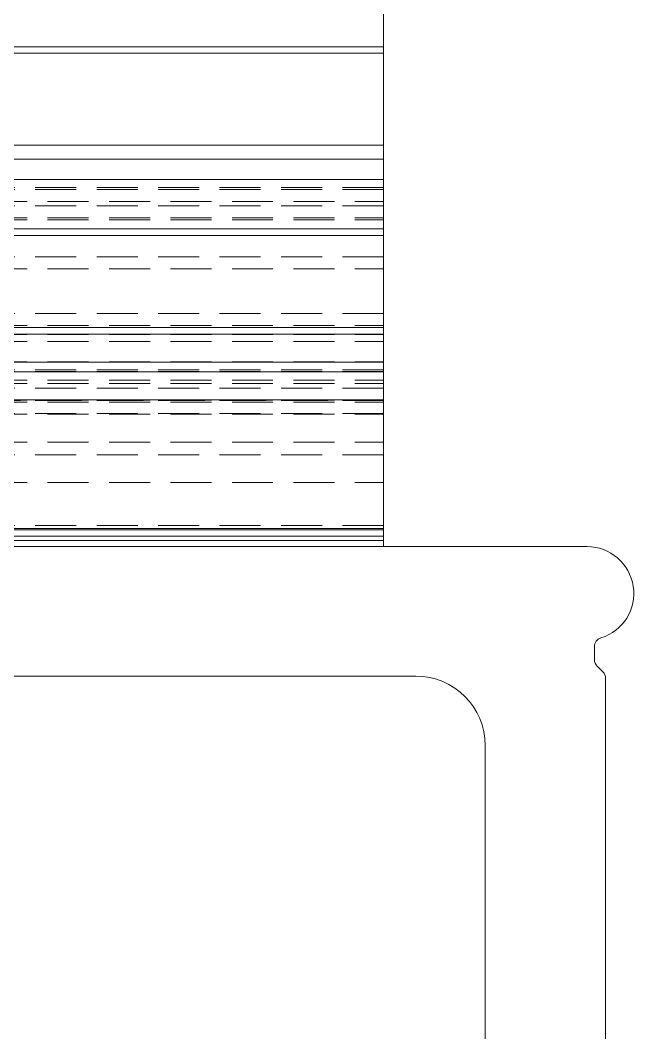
# Model space of a CAD drawing. Header units: millimetres. Extents: x 1522 to 2996, y -37 to 935.
# Drawn here: x 2789.82 to 2808.83, y 436.9 to 468.27 of the extents above; entities that cross this region are included whole.
import ezdxf

# ---------------------------------------------------------------- set-up
doc = ezdxf.new("R2010")
doc.units = ezdxf.units.MM
doc.linetypes.add('HIDDEN', pattern=[1.905, 1.27, -0.635])

msp = doc.modelspace()

# ---------------------------------------------------------------- linework, layer by layer
at = {"color": 7, "linetype": 'Continuous', "lineweight": 15}
for p, q in [((2801.078, 468.98), (2801.078, 467.45)), ((2754.472, 467.45), (2801.078, 467.45)), ((2801.078, 467.45), (2801.078, 467.247)), ((2801.078, 467.247), (2754.472, 467.247)), ((2801.078, 467.247), (2801.078, 464.398)), ((2754.472, 464.398), (2801.078, 464.398)), ((2801.078, 464.398), (2801.078, 463.967)), ((2754.472, 463.967), (2801.078, 463.967)), ((2801.078, 463.967), (2801.078, 463.335)), ((2754.472, 463.335), (2801.078, 463.335)), ((2801.078, 463.335), (2801.078, 461.804)), ((2754.472, 461.804), (2801.078, 461.804)), ((2801.078, 461.804), (2801.078, 461.601)), ((2801.078, 461.601), (2754.472, 461.601)), ((2801.078, 461.601), (2801.078, 458.752)), ((2754.472, 458.752), (2801.078, 458.752)), ((2801.078, 458.752), (2801.078, 458.54)), ((2801.078, 458.54), (2754.472, 458.54)), ((2801.078, 458.54), (2801.078, 457.68)), ((2801.078, 457.68), (2754.472, 457.68)), ((2754.472, 457.373), (2801.078, 457.373)), ((2801.078, 457.68), (2801.078, 457.373)), ((2801.078, 457.373), (2801.078, 456.515)), ((2801.078, 456.515), (2754.472, 456.515)), ((2801.078, 456.515), (2801.078, 452.525)), ((2754.472, 452.525), (2801.078, 452.525)), ((2801.078, 452.478), (2754.472, 452.478)), ((2801.078, 452.525), (2801.078, 452.478)), ((2801.078, 452.478), (2801.078, 452.287)), ((2801.078, 452.287), (2754.472, 452.287)), ((2754.472, 452.155), (2801.078, 452.155)), ((2801.078, 452.287), (2801.078, 452.155)), ((2801.078, 452.155), (2801.078, 451.963)), ((2748.163, 451.963), (2807.388, 451.963)), ((2807.617, 448.461), (2807.617, 448.861)), ((2807.877, 448.082), (2807.701, 448.258)), ((2802.082, 447.948), (2753.469, 447.948)), ((2807.961, 447.879), (2807.961, 435.21)), ((2804.233, 413.761), (2804.233, 445.797))]:
    msp.add_line(p, q, dxfattribs=at)
at = {"color": 7, "linetype": 'HIDDEN', "lineweight": 0}
for p, q in [((2801.078, 463.088), (2754.472, 463.088)), ((2801.078, 463.03), (2754.472, 463.03)), ((2754.472, 462.658), (2801.078, 462.658)), ((2801.078, 462.518), (2754.472, 462.518)), ((2754.472, 462.146), (2801.078, 462.146)), ((2754.472, 462.088), (2801.078, 462.088)), ((2801.078, 460.941), (2754.472, 460.941)), ((2754.472, 460.569), (2801.078, 460.569)), ((2801.078, 459.187), (2754.472, 459.187)), ((2754.472, 458.815), (2801.078, 458.815)), ((2754.472, 458.539), (2801.078, 458.539)), ((2754.472, 458.322), (2801.078, 458.322)), ((2754.472, 457.689), (2801.078, 457.689)), ((2801.078, 457.442), (2754.472, 457.442)), ((2801.078, 457.384), (2754.472, 457.384)), ((2754.472, 457.118), (2801.078, 457.118)), ((2754.472, 457.012), (2801.078, 457.012)), ((2801.078, 456.872), (2754.472, 456.872)), ((2754.472, 456.5), (2801.078, 456.5)), ((2801.078, 456.493), (2754.472, 456.493)), ((2754.472, 456.442), (2801.078, 456.442)), ((2779.03, 456.493), (2801.078, 456.493)), ((2801.078, 456.084), (2754.472, 456.084)), ((2754.472, 456.063), (2801.078, 456.063)), ((2754.472, 455.203), (2801.078, 455.203)), ((2801.078, 454.803), (2754.472, 454.803)), ((2754.472, 453.951), (2801.078, 453.951)), ((2801.078, 452.619), (2754.472, 452.619)), ((2754.472, 452.287), (2801.078, 452.287)), ((2801.078, 452.155), (2754.472, 452.155))]:
    msp.add_line(p, q, dxfattribs=at)
at = {"color": 7, "linetype": 'Continuous', "lineweight": 15}
for centre, radius, start, end in [((2807.388, 450.516), 1.447, 287.3238, 90), ((2807.904, 448.861), 0.287, 107.3238, 180), ((2807.904, 448.461), 0.287, 180, 225), ((2807.675, 447.879), 0.287, 0, 45), ((2802.082, 445.797), 2.151, 0, 90)]:
    msp.add_arc(centre, radius, start, end, dxfattribs=at)

doc.saveas('drawing.dxf')
